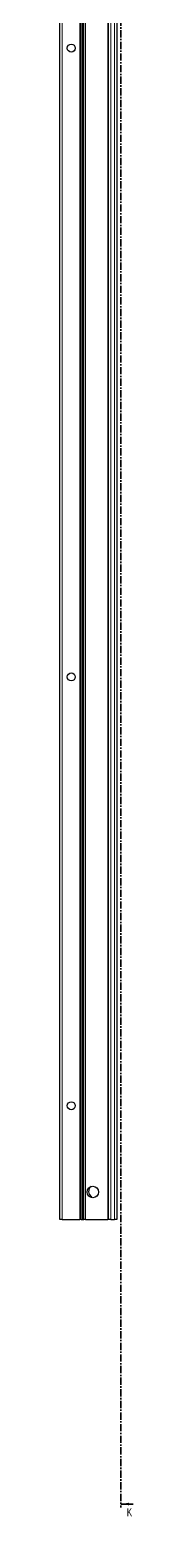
# Model space of a CAD drawing. Header units: millimetres. Extents: x -199 to 3854, y -2247 to 1507.
# Drawn here: x 1411 to 1475, y -1111 to 189 of the extents above; entities that cross this region are included whole.
import ezdxf

# ---------------------------------------------------------------- set-up
doc = ezdxf.new("R2010")
doc.units = ezdxf.units.MM
doc.linetypes.add('CENTER', pattern=[10.16, 6.35, -1.27, 1.27, -1.27])
doc.styles.add('SLDTEXTSTYLE0', font='TXT', dxfattribs={"width": 0.75})

msp = doc.modelspace()

# ---------------------------------------------------------------- linework, layer by layer
at = {"color": 7, "linetype": 'CENTER', "lineweight": 35}
msp.add_line((1463.98, 1499.09), (1463.98, -1103.67), dxfattribs=at)
at = {"color": 7, "linetype": 'Continuous', "lineweight": 25}
for p, q in [((1410.55, -851.79), (1410.55, 647.21)), ((1430.34, 647.21), (1430.34, -851.79)), ((1430.38, 647.21), (1430.38, -851.79)), ((1453.05, -851.79), (1453.05, 647.21)), ((1460.25, 647.21), (1460.25, -851.79)), ((1428.55, 173.46), (1428.55, 221.96)), ((1428.61, 173.35), (1428.55, 173.46)), ((1428.55, 173.46), (1428.55, 171.96)), ((1428.55, 171.96), (1428.61, 172.06)), ((1428.55, 123.46), (1428.55, 171.96)), ((1428.61, 172.06), (1428.61, 173.35)), ((1428.61, 123.35), (1428.55, 123.46)), ((1428.55, 123.46), (1428.55, 121.96)), ((1428.55, 121.96), (1428.61, 122.06)), ((1428.55, 73.46), (1428.55, 121.96)), ((1428.61, 122.06), (1428.61, 123.35)), ((1428.61, 73.35), (1428.55, 73.46)), ((1428.55, 73.46), (1428.55, 71.96)), ((1428.55, 71.96), (1428.61, 72.06)), ((1428.55, 23.46), (1428.55, 71.96)), ((1428.61, 72.06), (1428.61, 73.35)), ((1428.61, 23.35), (1428.55, 23.46)), ((1428.55, 23.46), (1428.55, 21.96)), ((1428.55, 21.96), (1428.61, 22.06)), ((1428.55, -26.54), (1428.55, 21.96)), ((1428.61, 22.06), (1428.61, 23.35)), ((1428.61, -26.65), (1428.55, -26.54)), ((1428.55, -26.54), (1428.55, -28.04)), ((1428.55, -28.04), (1428.61, -27.94)), ((1428.55, -76.54), (1428.55, -28.04)), ((1428.61, -27.94), (1428.61, -26.65)), ((1428.61, -76.65), (1428.55, -76.54)), ((1428.55, -76.54), (1428.55, -78.04)), ((1428.55, -78.04), (1428.61, -77.94)), ((1428.61, -77.94), (1428.61, -76.65)), ((1428.55, -126.54), (1428.55, -78.04)), ((1428.61, -126.65), (1428.55, -126.54)), ((1428.55, -126.54), (1428.55, -128.04)), ((1428.55, -128.04), (1428.61, -127.94)), ((1428.55, -176.54), (1428.55, -128.04)), ((1428.61, -127.94), (1428.61, -126.65)), ((1428.61, -176.65), (1428.55, -176.54)), ((1428.55, -176.54), (1428.55, -178.04)), ((1428.55, -178.04), (1428.61, -177.94)), ((1428.55, -226.54), (1428.55, -178.04)), ((1428.61, -177.94), (1428.61, -176.65)), ((1428.61, -226.65), (1428.55, -226.54)), ((1428.55, -226.54), (1428.55, -228.04)), ((1428.55, -228.04), (1428.61, -227.94)), ((1428.55, -276.54), (1428.55, -228.04)), ((1428.61, -227.94), (1428.61, -226.65)), ((1428.61, -276.65), (1428.55, -276.54)), ((1428.55, -276.54), (1428.55, -278.04)), ((1428.55, -278.04), (1428.61, -277.94)), ((1428.55, -326.54), (1428.55, -278.04)), ((1428.61, -277.94), (1428.61, -276.65)), ((1428.61, -326.65), (1428.55, -326.54)), ((1428.55, -326.54), (1428.55, -328.04)), ((1428.55, -328.04), (1428.61, -327.94)), ((1428.55, -376.54), (1428.55, -328.04)), ((1428.61, -327.94), (1428.61, -326.65)), ((1428.61, -376.65), (1428.55, -376.54)), ((1428.55, -376.54), (1428.55, -378.04)), ((1428.61, -377.94), (1428.61, -376.65)), ((1428.55, -378.04), (1428.61, -377.94)), ((1428.55, -426.54), (1428.55, -378.04)), ((1428.61, -426.65), (1428.55, -426.54)), ((1428.55, -426.54), (1428.55, -428.04)), ((1428.55, -428.04), (1428.61, -427.94)), ((1428.55, -476.54), (1428.55, -428.04)), ((1428.61, -427.94), (1428.61, -426.65)), ((1428.61, -476.65), (1428.55, -476.54)), ((1428.55, -476.54), (1428.55, -478.04)), ((1428.55, -478.04), (1428.61, -477.94)), ((1428.55, -526.54), (1428.55, -478.04)), ((1428.61, -477.94), (1428.61, -476.65)), ((1428.61, -526.65), (1428.55, -526.54)), ((1428.55, -526.54), (1428.55, -528.04)), ((1428.55, -528.04), (1428.61, -527.94)), ((1428.55, -576.54), (1428.55, -528.04)), ((1428.61, -527.94), (1428.61, -526.65)), ((1428.61, -576.65), (1428.55, -576.54)), ((1428.55, -576.54), (1428.55, -578.04)), ((1428.55, -578.04), (1428.61, -577.94)), ((1428.55, -626.54), (1428.55, -578.04)), ((1428.61, -577.94), (1428.61, -576.65)), ((1428.61, -626.65), (1428.55, -626.54)), ((1428.55, -626.54), (1428.55, -628.04)), ((1428.55, -628.04), (1428.61, -627.94)), ((1428.55, -676.54), (1428.55, -628.04)), ((1428.61, -627.94), (1428.61, -626.65)), ((1428.61, -676.65), (1428.55, -676.54)), ((1428.55, -676.54), (1428.55, -678.04)), ((1428.55, -678.04), (1428.61, -677.94)), ((1428.55, -726.54), (1428.55, -678.04)), ((1428.61, -677.94), (1428.61, -676.65)), ((1428.61, -726.65), (1428.55, -726.54)), ((1428.55, -726.54), (1428.55, -728.04)), ((1428.55, -728.04), (1428.61, -727.94)), ((1428.55, -776.54), (1428.55, -728.04)), ((1428.61, -727.94), (1428.61, -726.65)), ((1428.61, -776.65), (1428.55, -776.54)), ((1428.55, -776.54), (1428.55, -778.04)), ((1428.55, -778.04), (1428.61, -777.94)), ((1428.55, -826.54), (1428.55, -778.04)), ((1428.61, -777.94), (1428.61, -776.65)), ((1428.61, -826.65), (1428.55, -826.54)), ((1428.55, -826.54), (1428.55, -828.04)), ((1428.55, -828.04), (1428.61, -827.94)), ((1428.55, -851.79), (1428.55, -828.04)), ((1428.61, -827.94), (1428.61, -826.65)), ((1438.6, -832.73), (1438.6, -832.32)), ((1412.55, -851.79), (1410.55, -851.79)), ((1412.55, -851.79), (1427.9, -851.79)), ((1428.55, -851.79), (1427.9, -851.79)), ((1429.13, -851.79), (1428.55, -851.79)), ((1429.13, -851.79), (1430.34, -851.79)), ((1430.34, -851.79), (1430.38, -851.79)), ((1430.38, -851.79), (1431.58, -851.79)), ((1433, -851.79), (1431.58, -851.79)), ((1433, -851.79), (1452.4, -851.79)), ((1453.05, -851.79), (1452.4, -851.79)), ((1455.05, -851.79), (1453.05, -851.79)), ((1455.05, -851.79), (1458.25, -851.79)), ((1460.25, -851.79), (1458.25, -851.79))]:
    msp.add_line(p, q, dxfattribs=at)
at = {"color": 8, "linetype": 'Continuous', "lineweight": 18}
for p, q in [((1412.55, 647.21), (1412.55, -851.79)), ((1427.9, -851.79), (1427.9, 647.21)), ((1429.13, 647.21), (1429.13, -851.79)), ((1431.58, -851.79), (1431.58, 647.21)), ((1433, 647.21), (1433, -851.79)), ((1452.4, -851.79), (1452.4, 647.21)), ((1455.05, 647.21), (1455.05, -851.79)), ((1458.25, -851.79), (1458.25, 647.21))]:
    msp.add_line(p, q, dxfattribs=at)
at = {"color": 7, "linetype": 'Continuous', "lineweight": 35}
msp.add_line((1474.62, -1100.67), (1463.98, -1100.67), dxfattribs=at)
at = {"color": 7, "linetype": 'Continuous', "lineweight": 25}
for centre, radius in [((1420.45, 172.71), 3.5), ((1420.45, -377.29), 3.5), ((1420.45, -752.29), 3.5), ((1439.4, -827.79), 5)]:
    msp.add_circle(centre, radius, dxfattribs=at)
for centre, radius, start, end in [((1440.9, -827.29), 5.25, 126.18914, 240.85926), ((1438.1, -832.32), 0.5, 0, 60.85926)]:
    msp.add_arc(centre, radius, start, end, dxfattribs=at)
at = {"color": 7, "linetype": 'Continuous', "lineweight": 35}
msp.add_solid([(1463.98, -1100.67), (1470.98, -1101.79), (1470.98, -1099.55)], dxfattribs=at)

# ---------------------------------------------------------------- texts
at = {"color": 7, "linetype": 'Continuous', "insert": (1469.11, -1104.39), "char_height": 7, "attachment_point": 1, "style": 'SLDTEXTSTYLE0'}
msp.add_mtext('K', dxfattribs=at)

doc.saveas('drawing.dxf')
